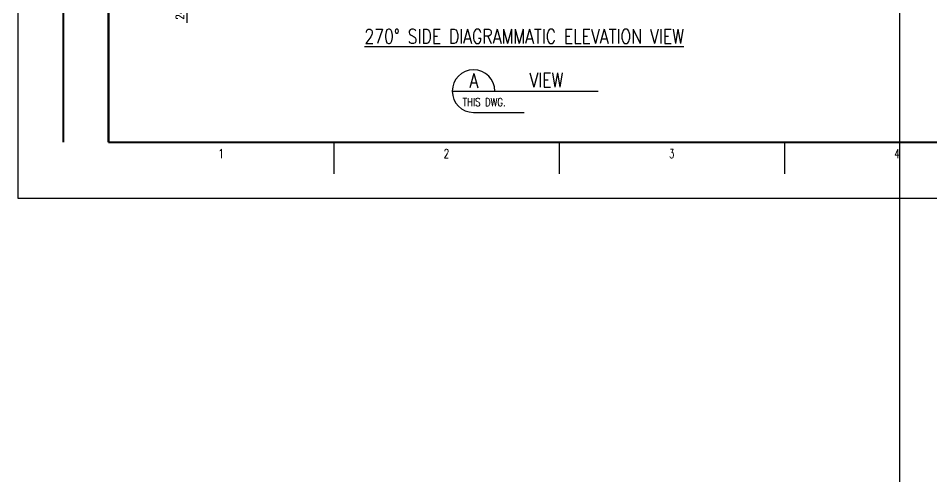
# Model space of a CAD drawing. Header units: millimetres. Extents: x 0 to 91981, y -132907 to 77676.
# Drawn here: x 1591 to 18796, y 36744 to 45384 of the extents above; entities that cross this region are included whole.
import ezdxf
from ezdxf.enums import TextEntityAlignment as Align

# ---------------------------------------------------------------- set-up
doc = ezdxf.new("R2010")
doc.units = ezdxf.units.MM
doc.header["$LTSCALE"] = 60
for name, color, linetype in [('CON-C', 4, 'Continuous'), ('CON-G', 3, 'Continuous'), ('CON-Y', 2, 'Continuous'), ('Dim-W', 7, 'Continuous'), ('TXT-C', 4, 'Continuous')]:
    doc.layers.add(name, color=color, linetype=linetype)
doc.styles.add('ROMANS', font='ROMANS.shx', dxfattribs={"width": 0.8})
doc.styles.add('SIMPLEX', font='simplex.shx', dxfattribs={"width": 0.8})
doc.dimstyles.new('DIM60', dxfattribs={"dimscale": 60, "dimtxt": 2.5, "dimasz": 2.5, "dimexe": 1, "dimexo": 1, "dimgap": 1, "dimtad": 1, "dimdsep": 46, "dimtxsty": 'SIMPLEX', "dimcen": 0, "dimclrd": 256, "dimclre": 256, "dimclrt": 2, "dimadec": 1, "dimazin": 2, "dimtfac": 1, "dimtix": 1, "dimtmove": 2, "dimatfit": 2, "dimfxl": 1, "dimarcsym": 1})

# ---------------------------------------------------------------- blocks, each defined once
blk = doc.blocks.new('*D1018')
at = {"layer": 'DEFPOINTS', "color": 0, "transparency": 16777216}
for p in [(17800, 59493), (18196, 59493), (17070, -132907)]:
    blk.add_point(p, dxfattribs=at)
at = {"layer": 'Dim-W', "linetype": 'ByBlock', "lineweight": -2, "transparency": 16777216}
for p, q in [((17860, 59493), (18256, 59493)), ((18196, -132757), (18196, 59343)), ((17130, -132907), (18256, -132907))]:
    blk.add_line(p, q, dxfattribs=at)
at = {"layer": 'Dim-W', "transparency": 16777216}
for points in [[(18171, 59343), (18221, 59343), (18196, 59493)], [(18171, -132757), (18221, -132757), (18196, -132907)]]:
    blk.add_solid(points, dxfattribs=at)
at = {"layer": 'Dim-W', "color": 2, "transparency": 16777216, "insert": (18061, -36707), "char_height": 150, "attachment_point": 5, "rotation": 90, "style": 'SIMPLEX'}
blk.add_mtext('192399.74', dxfattribs=at)
blk = doc.blocks.new('SECTITLE')
at = {"layer": 'CON-G'}
for p, q in [((-1.7, 0), (44.1, 0)), ((5, -6.7), (20.86, -6.7))]:
    blk.add_line(p, q, dxfattribs=at)
blk.add_arc((5, 0), 6.7, 0, 270, dxfattribs=at)
at = {"layer": 'CON-C', "style": 'SIMPLEX', "width": 0.8}
for tag, p in [('A', (5.06, 1.04)), ('ELEVATION', (27.83, 1.22))]:
    blk.add_attdef(tag, text='', height=4.5, dxfattribs=at).set_placement(p, align=Align.CENTER)
at = {"layer": 'CON-Y', "style": 'SIMPLEX', "width": 0.8}
blk.add_attdef('H0000-0000', (1.54, -4.72), '', height=2.5, dxfattribs=at)
blk.add_attdef('SCALE', text='', height=2.5, dxfattribs=at).set_placement((44.9, -3.72), align=Align.RIGHT)
blk = doc.blocks.new('*D1032')
at = {"layer": 'DEFPOINTS', "color": 0, "transparency": 16777216}
for p in [(5374, 46269), (4768, 46023), (5368, 46023)]:
    blk.add_point(p, dxfattribs=at)
at = {"layer": 'Dim-W', "linetype": 'ByBlock', "lineweight": -2, "transparency": 16777216}
for p, q in [((4768, 46419), (4768, 46569)), ((5314, 46269), (4708, 46269)), ((4768, 46269), (4768, 46023)), ((5308, 46023), (4708, 46023)), ((4768, 45873), (4768, 45300))]:
    blk.add_line(p, q, dxfattribs=at)
at = {"layer": 'Dim-W', "transparency": 16777216}
for points in [[(4743, 46419), (4793, 46419), (4768, 46269)], [(4743, 45873), (4793, 45873), (4768, 46023)]]:
    blk.add_solid(points, dxfattribs=at)
at = {"layer": 'Dim-W', "color": 2, "transparency": 16777216, "insert": (4633, 45511), "char_height": 150, "attachment_point": 5, "rotation": 90, "style": 'SIMPLEX', "bg_fill": 3, "box_fill_scale": 1.1, "bg_fill_color": 256, "bg_fill_true_color": 13158600, "bg_fill_transparency": 0}
blk.add_mtext('246', dxfattribs=at)
blk = doc.blocks.new('TITLE')
at = {"color": 7}
for p, q in [((0, 0), (0, 594.85)), ((99.02, 17.68), (99.02, 7.78)), ((169.76, 17.68), (169.76, 7.78)), ((240.49, 17.68), (240.49, 7.78)), ((841, 0), (0, 0))]:
    blk.add_line(p, q, dxfattribs=at)
at = {"color": 7, "const_width": 0.707}
for points in [[(14.15, 577.17), (14.15, 17.68)], [(28.29, 17.68), (28.29, 577.52)], [(28.29, 17.68), (823.67, 17.68)]]:
    blk.add_lwpolyline(points, dxfattribs=at)
at = {"color": 7, "style": 'ROMANS', "width": 0.7}
for s, p in [('1', (63.66, 14.15)), ('2', (134.39, 14.15)), ('3', (205.12, 14.15)), ('4', (275.85, 14.15))]:
    blk.add_text(s, height=2.83, dxfattribs=at).set_placement(p, align=Align.MIDDLE)

msp = doc.modelspace()

# ---------------------------------------------------------------- block references
at = {"layer": 'Dim-W', "xscale": 60, "yscale": 60, "zscale": 60}
msp.add_blockref('SECTITLE', (9867.34309, 44011.86248), dxfattribs=at).add_auto_attribs({'H0000-0000': 'THIS DWG.', 'A': 'A', 'ELEVATION': 'VIEW'})

# ---------------------------------------------------------------- texts
at = {"layer": 'TXT-C', "style": 'SIMPLEX', "width": 0.8}
msp.add_text('%%U270%%D SIDE DIAGRAMMATIC ELEVATION VIEW', height=270, dxfattribs=at).set_placement((11118.94309, 44908.37904), align=Align.CENTER)

# ---------------------------------------------------------------- dimensions: what is measured, and where the dimension line sits
at = {"layer": 'Dim-W'}
dim = msp.add_linear_dim(base=(18196.3315, 59492.65157), p1=(17069.94307, -132907.0922), p2=(17800.14221, 59492.65157), angle=90, dimstyle='DIM60', dxfattribs=at)
dim.commit()
dim.dimension.update_dxf_attribs({"geometry": '*D1018', "text_midpoint": (18061.3315, -36707.22031)})
dim = msp.add_linear_dim(base=(4767.94309, 46022.65157), p1=(5373.94309, 46268.65157), p2=(5367.94309, 46022.65157), angle=90, dimstyle='DIM60', override={"dimtmove": 0, "dimtfill": 1}, dxfattribs=at)
dim.commit()
dim.dimension.update_dxf_attribs({"geometry": '*D1032', "text_midpoint": (4767.94309, 45511.223), "dimtype": 160})

# ---------------------------------------------------------------- next in the draw order: block references
at = {"linetype": 'ByBlock', "xscale": 59.9999999939999, "yscale": 59.9999999939999, "zscale": 59.9999999939999}
msp.add_blockref('TITLE', (1591.41048, 41984.79921), dxfattribs=at)

doc.saveas('drawing.dxf')
